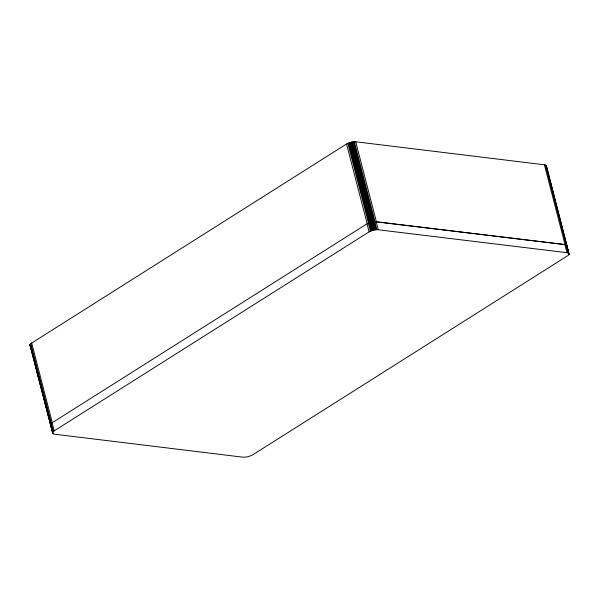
<?xml version="1.0" encoding="UTF-8"?>
<svg xmlns="http://www.w3.org/2000/svg" width="599" height="599" viewBox="0 0 599 599"><rect width="100%" height="100%" fill="white"/><g stroke="black" fill="none" stroke-linecap="round" stroke-linejoin="round"><path stroke-width="0.9" d="M546.206 165.459L569.05 253.909L568.316 255.309L252.449 455.03L247.941 456.82L243.284 457.224L54.591 434.208L52.794 433.541L29.95 345.091L30.684 343.691L346.551 143.97L351.059 142.18L355.716 141.776L544.409 164.792L546.206 165.459L546.34 166.687M52.794 433.541L30.1 344.425M566.946 246.182L566.369 245.066L564.879 244.632L374.809 221.555L376.891 229.612L566.961 252.681L568.451 253.115L569.05 253.909M546.4 165.721L566.961 246.429M376.891 229.612L372.773 230.293L369.104 231.865L54.217 430.846L52.66 432.313L52.6 433.279M50.578 424.257L50.967 423.807L30.339 344.066M567.118 245.762L566.519 244.969L565.029 244.534L374.031 221.6L376.112 229.657M30.549 345.885L30.953 346.072M30.242 345.653L29.95 345.091M50.421 424.931L51.716 428.405M566.879 245.56L569.028 254.231M545.899 165.227L568.758 253.347M566.369 245.066L568.9 254.575M545.494 165.039L566.115 244.781M565.965 244.871L568.047 252.928M544.409 164.792L565.029 244.534M564.879 244.632L566.961 252.681M355.716 141.776L376.344 221.518M376.194 221.615L378.276 229.664M354.331 141.716L374.959 221.465M353.56 141.761L374.18 221.503L373.214 221.69L375.303 229.746M352.744 141.858L373.364 221.6L372.376 221.832L374.465 229.889M351.905 141.993L372.526 221.735L371.53 222.012L373.611 230.068M351.059 142.18L371.68 221.922L370.684 222.236L372.773 230.293M350.213 142.397L370.833 222.139L369.86 222.499L371.942 230.555M349.389 142.659L370.01 222.401L369.066 222.791L371.155 230.847M348.596 142.951L369.216 222.693L368.325 223.113L370.407 231.162M347.847 143.273L368.475 223.015L367.022 223.809L369.104 231.865M346.551 143.97L367.172 223.712L52.135 422.789L54.217 430.846M31.665 342.957L52.285 422.699L51.162 423.53L53.244 431.587M30.684 343.691L51.312 423.433L50.818 423.897L52.899 431.954M52.173 430.194L53.101 433.773M29.972 344.769L52.66 432.313"/></g></svg>
